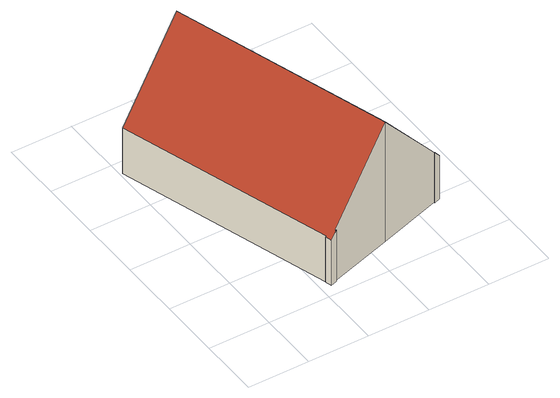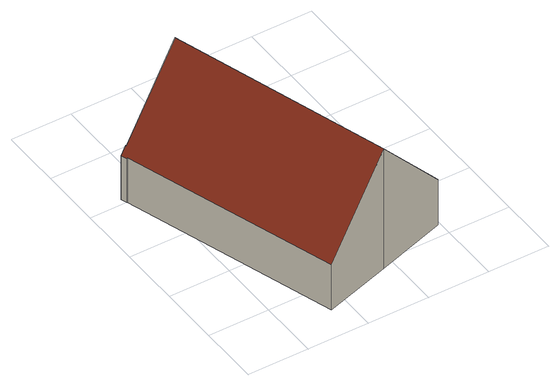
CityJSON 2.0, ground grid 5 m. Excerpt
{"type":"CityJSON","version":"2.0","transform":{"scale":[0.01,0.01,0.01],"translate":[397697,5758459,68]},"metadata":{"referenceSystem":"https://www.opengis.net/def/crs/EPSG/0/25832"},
"CityObjects":{
"building1":{"type":"Building","attributes":{"Gemeindeschluessel":"05515000","Geometrietyp2DReferenz":"3000","function":"31001_1000","roofType":"5000","measuredHeight":10.96},"address":[{"country":"Germany","locality":"Münster","thoroughfareNumber":"172","thoroughfareName":"Havixbecker Straße"}],"geometry":[{"type":"Solid","lod":"2","boundaries":[[[[0,1,2,3]],[[4,5,1,0]],[[6,7,5,4]],[[8,9,7,6]],[[10,11,9,8]],[[12,13,11,10]],[[14,15,13,12]],[[16,17,15,14]],[[18,19,17,16]],[[20,21,19,18]],[[22,23,21,20]],[[24,25,23,22]],[[26,27,25,24]],[[3,2,27,26]],[[20,18,16,14,12,10,8,22]],[[6,4,0,3,26,24,22,8]],[[1,5,7,9,11,13,15,17,19,21,23,25,27,2]]]],"semantics":{"surfaces":[{"type":"WallSurface"},{"type":"RoofSurface"},{"type":"GroundSurface"}],"values":[[0,0,0,0,0,0,0,0,0,0,0,0,0,0,1,1,2]]}}]}
},
"vertices":[
[1713,448,405],[1713,448,5],[1697,499,5],[1697,499,405],[1663,432,467],[1663,432,5],[1661,438,467],[1661,438,5],[1149,278,1100],[1149,278,5],[629,114,479],[629,114,5],[631,109,479],[631,109,5],[580,93,418],[580,93,5],[565,143,418],[565,143,5],[570,145,425],[570,145,5],[21,1886,423],[21,1886,5],[587,2064,1100],[587,2064,5],[1137,2238,420],[1137,2238,5],[1691,497,412],[1691,497,5]
]}
